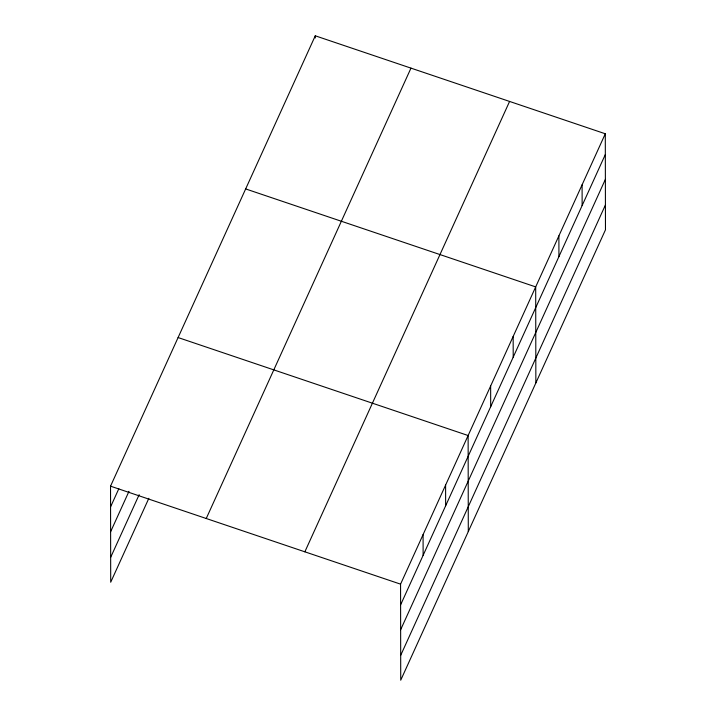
<?xml version="1.0" encoding="UTF-8"?>
<svg xmlns="http://www.w3.org/2000/svg" width="716" height="716" viewBox="0 0 716 716"><rect width="100%" height="100%" fill="white"/><g stroke="black" fill="none" stroke-linecap="round" stroke-linejoin="round"><path stroke-width="1.07" d="M148.847 498.309L110.703 582.224L110.532 486.173L315.273 35.8L605.297 133.776L605.467 229.827L400.727 680.2L400.566 584.149L605.297 133.776M110.568 506.901L118.838 488.706M110.613 531.764L128.996 491.319M110.658 557.37L139.155 494.684M206.244 518.5L410.975 68.127M304.855 551.812L509.586 101.439M400.602 604.877L605.333 154.504M400.647 629.731L605.378 179.367M400.692 655.346L605.423 204.973M245.66 188.926L535.693 286.901L535.854 382.953M178.096 337.549L468.13 435.525L468.291 531.576M110.532 486.173L400.566 584.149M582.099 184.817L582.135 205.555M558.892 235.859L558.928 256.596M513.166 336.439L513.202 357.177M490.648 385.987L490.684 406.715M445.603 485.063L445.638 505.8M423.084 534.601L423.12 555.339M315.273 35.8L315.273 37.984"/></g></svg>
